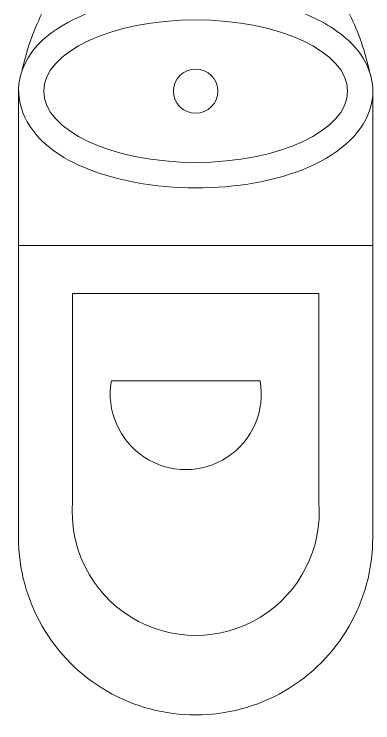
# Model space of a CAD drawing. Header units: inches. Extents: x -2770 to 3095, y -2847 to 3009.
# Drawn here: x -1341.45441 to -1341.45113, y -2675.01834 to -2675.01185 of the extents above; entities that cross this region are included whole.
import ezdxf

# ---------------------------------------------------------------- set-up
doc = ezdxf.new("R2010")
doc.units = ezdxf.units.IN
doc.header["$LTSCALE"] = 0.1
doc.header["$MEASUREMENT"] = 0
doc.layers.add('ARREDI attrezzature - furniture', color=175, linetype='Continuous', lineweight=9)
doc.layers.add('SANITARI', color=175, linetype='Continuous')

# ---------------------------------------------------------------- blocks, each defined once
blk = doc.blocks.new('wc')
at = {"layer": 'ARREDI attrezzature - furniture'}
for p, q in [((292893.42514, -156827.33873), (292893.57423, -156827.33873)), ((292893.57423, -156827.67923), (292893.57423, -156827.33873)), ((292893.57423, -156827.33873), (292893.85497, -156827.33873)), ((292893.62028, -156827.39067), (292893.62028, -156827.62729)), ((292893.62028, -156827.39067), (292893.8202, -156827.39067)), ((292893.70431, -156827.44691), (292893.70431, -156827.59003)), ((292893.62028, -156827.62729), (292893.8202, -156827.62729)), ((292893.42514, -156827.67923), (292893.57423, -156827.67923)), ((292893.57423, -156827.67923), (292893.85497, -156827.67923))]:
    blk.add_line(p, q, dxfattribs=at)
blk.add_circle((292893.42591, -156827.50898), 0.02129, dxfattribs=at)
for centre, radius, start, end in [((292893.4565, -156827.57417), 0.23752, 101.91249, 116.11869), ((292893.85497, -156827.50898), 0.17025, 270, 90), ((292893.83002, -156827.50889), 0.1188, 265.26157, 94.73843), ((292893.71686, -156827.51847), 0.07265, 260.05226, 99.94774), ((292893.4565, -156827.44379), 0.23752, 243.88131, 258.08751)]:
    blk.add_arc(centre, radius, start, end, dxfattribs=at)
blk.add_ellipse((292893.42591, -156827.50898), major_axis=(0, 0.14601), ratio=0.46875, dxfattribs=at)
for points, knots in [([(292893.42591, -156827.33863), (292893.40823, -156827.33863), (292893.39182, -156827.34732), (292893.36795, -156827.37132), (292893.35899, -156827.38625), (292893.35194, -156827.40345)], [0, 0, 0, 0, 0.4405531, 0.4405531, 0.8508792, 0.8508792, 0.8508792, 0.8508792]), ([(292893.35194, -156827.61472), (292893.36489, -156827.64679), (292893.38473, -156827.67186), (292893.43945, -156827.68346), (292893.46493, -156827.66928), (292893.4971, -156827.62719), (292893.50774, -156827.59853), (292893.5271, -156827.49257), (292893.51458, -156827.40345), (292893.46078, -156827.34775), (292893.44403, -156827.33863), (292893.42591, -156827.33863)], [2.290891, 2.290891, 2.290891, 2.290891, 3.042614, 3.042614, 3.691646, 3.691646, 4.340678, 4.340678, 5.831368, 5.831368, 6.283185, 6.283185, 6.283185, 6.283185])]:
    blk.add_open_spline(points, degree=3, knots=knots, dxfattribs=at)

msp = doc.modelspace()

# ---------------------------------------------------------------- block references
at = {"layer": 'SANITARI', "extrusion": (0, 0, -1), "xscale": -0.009530252915010152, "yscale": 0.0095302529152832, "zscale": -0.009530252913576088, "rotation": 89.9999999992287}
msp.add_blockref('wc', (-153.1530732, 116.3358682), dxfattribs=at)

doc.saveas('drawing.dxf')
